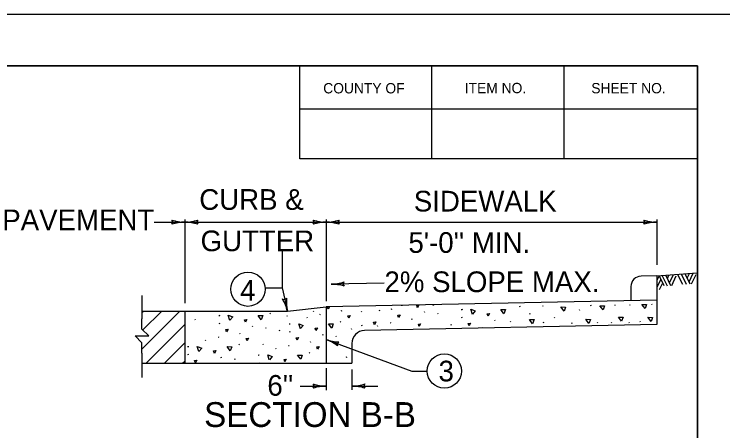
# Model space of a CAD drawing. Extents: x 1000 to 1107, y 1000 to 1121.
# Drawn here: x 1028.89 to 1035.75, y 1017.97 to 1022 of the extents above; entities that cross this region are included whole.
import ezdxf

# ---------------------------------------------------------------- set-up
doc = ezdxf.new("R2010")
doc.units = 0
for name, color, linetype in [('Level 1', 7, 'Continuous'), ('Level 10', 7, 'Continuous'), ('Level 11', 7, 'Continuous'), ('Level 2', 7, 'Continuous'), ('Level 51', 7, 'Continuous'), ('Level 53', 7, 'Continuous'), ('SB_PL_CUTLINE_PR', 7, 'Continuous'), ('SB_PL_SBL4_PR', 7, 'Continuous')]:
    doc.layers.add(name, color=color, linetype=linetype)

msp = doc.modelspace()

# ---------------------------------------------------------------- linework, layer by layer
at = {"layer": 'Level 1'}
for p, q in [((1030.2418, 1019.9886), (1030.5374, 1019.9886)), ((1030.5374, 1020.0139), (1030.5374, 1019.2045)), ((1030.5374, 1019.9886), (1031.9053, 1019.9886)), ((1031.9053, 1020.0139), (1031.9053, 1019.2259)), ((1031.9053, 1019.9886), (1032.9401, 1019.9886)), ((1032.9401, 1019.9886), (1035.1053, 1019.9886)), ((1035.1053, 1020.0139), (1035.1053, 1019.5748)), ((1035.1053, 1019.4699), (1034.9533, 1019.4669)), ((1035.1053, 1019.4699), (1035.1053, 1019.2342)), ((1035.1125, 1019.4339), (1035.1283, 1019.4678)), ((1035.1144, 1019.3678), (1035.1454, 1019.4343)), ((1035.2082, 1019.4428), (1035.2241, 1019.4769)), ((1035.2295, 1019.4014), (1035.267, 1019.4819)), ((1035.2522, 1019.3763), (1035.2952, 1019.4684)), ((1035.4002, 1019.4469), (1035.4216, 1019.4928)), ((1035.4184, 1019.411), (1035.4576, 1019.4949)), ((1035.4434, 1019.3915), (1035.4864, 1019.4837)), ((1032.4673, 1019.3988), (1031.9531, 1019.3885)), ((1034.8553, 1019.3669), (1034.8553, 1019.2292)), ((1035.1338, 1019.339), (1035.1606, 1019.3966)), ((1031.3137, 1019.3546), (1031.4788, 1019.3546)), ((1031.4788, 1019.3546), (1031.5303, 1019.1286)), ((1030.1229, 1019.2811), (1030.1229, 1019.0553)), ((1035.1053, 1019.2342), (1031.9053, 1019.1702)), ((1035.1053, 1019.2342), (1035.1053, 1018.9984)), ((1031.5303, 1019.1286), (1031.9053, 1019.1702)), ((1031.9053, 1019.1702), (1031.9053, 1018.624)), ((1033.3898, 1019.1991), (1033.3895, 1019.1999)), ((1033.784, 1019.1673), (1033.7809, 1019.1754)), ((1034.0057, 1019.1721), (1034.0026, 1019.1803)), ((1034.4708, 1019.177), (1034.4678, 1019.1852)), ((1034.7047, 1019.1819), (1034.7016, 1019.19)), ((1034.8483, 1019.1819), (1034.8453, 1019.19)), ((1035.0602, 1019.1892), (1035.0572, 1019.1973)), ((1030.1229, 1019.1286), (1031.5303, 1019.1286)), ((1030.1229, 1019.1146), (1030.1369, 1019.1286)), ((1030.1229, 1018.7611), (1030.4905, 1019.1286)), ((1030.1317, 1018.9466), (1030.3138, 1019.1286)), ((1030.5374, 1019.1286), (1030.5374, 1018.624)), ((1030.8656, 1019.0871), (1030.8718, 1019.0859)), ((1030.8695, 1019.0882), (1030.8758, 1019.087)), ((1031.3598, 1019.1088), (1031.366, 1019.1038)), ((1031.785, 1019.1204), (1031.7818, 1019.1285)), ((1031.8427, 1019.0985), (1031.8489, 1019.0972)), ((1032.0568, 1019.1255), (1032.0536, 1019.1336)), ((1032.2497, 1019.1176), (1032.2465, 1019.1258)), ((1032.4251, 1019.1298), (1032.4219, 1019.138)), ((1032.5408, 1019.1425), (1032.5377, 1019.1506)), ((1032.8604, 1019.1142), (1032.8573, 1019.1224)), ((1032.9904, 1019.0986), (1032.9873, 1019.1067)), ((1033.2138, 1019.1452), (1033.2201, 1019.1439)), ((1033.2178, 1019.1463), (1033.2241, 1019.145)), ((1033.8815, 1019.0966), (1033.8784, 1019.1048)), ((1034.3612, 1019.1332), (1034.3582, 1019.1413)), ((1030.6422, 1019.0406), (1030.639, 1019.0487)), ((1031.5317, 1019.0765), (1031.5285, 1019.0847)), ((1031.7239, 1019.0601), (1031.7208, 1019.0683)), ((1032.0423, 1019.0279), (1032.0485, 1019.0229)), ((1032.5251, 1019.0176), (1032.5314, 1019.0163)), ((1032.7393, 1019.0446), (1032.7361, 1019.0527)), ((1033.2233, 1019.0616), (1033.2202, 1019.0697)), ((1033.5429, 1019.0333), (1033.5398, 1019.0415)), ((1033.6939, 1019.0211), (1033.6908, 1019.0293)), ((1034.013, 1019.0138), (1034.0099, 1019.022)), ((1034.1201, 1019.0601), (1034.117, 1019.0683)), ((1034.5366, 1019.0114), (1034.5335, 1019.0196)), ((1034.6706, 1019.0114), (1034.6675, 1019.0196)), ((1034.841, 1019.0114), (1034.838, 1019.0196)), ((1034.9482, 1019.0211), (1034.9451, 1019.0293)), ((1030.1626, 1018.624), (1030.5374, 1018.9988)), ((1030.8751, 1019.0036), (1030.8719, 1019.0117)), ((1031.1947, 1018.9753), (1031.1915, 1018.9835)), ((1031.3247, 1018.9596), (1031.3215, 1018.9678)), ((1031.5481, 1019.0062), (1031.5543, 1019.005)), ((1031.552, 1019.0073), (1031.5583, 1019.0061)), ((1032.1547, 1018.9496), (1032.1516, 1018.9577)), ((1032.255, 1018.984), (1032.2519, 1018.9922)), ((1035.1053, 1018.9984), (1032.2751, 1018.9419)), ((1032.4064, 1018.9792), (1032.4033, 1018.9874)), ((1033.1196, 1018.9913), (1033.1165, 1018.9995)), ((1033.4213, 1018.9648), (1033.4186, 1018.9718)), ((1034.2882, 1019.0065), (1034.2851, 1019.0147)), ((1030.065, 1018.8799), (1030.0738, 1018.8886)), ((1031.0735, 1018.9056), (1031.0703, 1018.9138)), ((1031.4586, 1018.9353), (1031.4555, 1018.9434)), ((1031.5576, 1018.9226), (1031.5544, 1018.9308)), ((1031.8772, 1018.8944), (1031.874, 1018.9026)), ((1032.0072, 1018.8787), (1032.004, 1018.8869)), ((1030.3394, 1018.624), (1030.5374, 1018.822)), ((1030.7407, 1018.8403), (1030.7375, 1018.8485)), ((1030.8593, 1018.8786), (1030.8657, 1018.8774)), ((1031.756, 1018.8247), (1031.7528, 1018.8329)), ((1031.9053, 1018.855), (1032.7343, 1018.5491)), ((1032.1553, 1018.817), (1032.1553, 1018.624)), ((1030.5648, 1018.7864), (1030.5711, 1018.7851)), ((1030.5688, 1018.7875), (1030.575, 1018.7862)), ((1031.0589, 1018.8081), (1031.0653, 1018.8031)), ((1031.2979, 1018.8013), (1031.2947, 1018.8095)), ((1031.4232, 1018.7594), (1031.42, 1018.7676)), ((1031.5418, 1018.7977), (1031.5482, 1018.7965)), ((1030.1229, 1018.722), (1030.1229, 1018.4855)), ((1030.5743, 1018.7028), (1030.5712, 1018.711)), ((1030.8939, 1018.6746), (1030.8908, 1018.6827)), ((1031.2473, 1018.7055), (1031.2536, 1018.7042)), ((1031.2513, 1018.7066), (1031.2575, 1018.7053)), ((1031.7414, 1018.7271), (1031.7478, 1018.7221)), ((1032.1057, 1018.6785), (1032.1025, 1018.6866)), ((1030.1229, 1018.624), (1032.1063, 1018.624)), ((1030.5162, 1018.624), (1030.5374, 1018.6452)), ((1031.0238, 1018.6588), (1031.0208, 1018.667)), ((1031.2559, 1018.624), (1031.2536, 1018.6301)), ((1031.9053, 1018.624), (1032.1553, 1018.624)), ((1031.9298, 1018.6246), (1031.9327, 1018.624)), ((1031.9337, 1018.6256), (1031.94, 1018.6244)), ((1031.9053, 1018.576), (1031.9053, 1018.3636)), ((1032.1553, 1018.5627), (1032.1553, 1018.3681)), ((1032.7343, 1018.5491), (1032.8843, 1018.5491)), ((1031.6553, 1018.4035), (1031.9053, 1018.4035)), ((1032.1553, 1018.4035), (1032.4053, 1018.4035))]:
    msp.add_line(p, q, dxfattribs=at)
for points in [[(1031.9249, 1019.1481), (1031.9171, 1019.1705)], [(1031.9368, 1019.1709), (1031.9249, 1019.1481)], [(1032.6394, 1019.1783), (1032.6374, 1019.1849)], [(1032.6452, 1019.185), (1032.6401, 1019.179)], [(1032.7899, 1019.1599), (1032.7818, 1019.1831), (1032.8038, 1019.1863), (1032.7899, 1019.1599)], [(1032.9433, 1019.1841), (1032.9383, 1019.1909)], [(1032.946, 1019.1911), (1032.9438, 1019.185)], [(1034.2079, 1019.1282), (1034.177, 1019.1691), (1034.2227, 1019.1683), (1034.2083, 1019.129)], [(1034.5854, 1019.1404), (1034.5545, 1019.1813), (1034.6002, 1019.1805), (1034.5858, 1019.1412)], [(1034.9922, 1019.1525), (1034.9612, 1019.1935), (1035.0069, 1019.1927), (1034.9925, 1019.1534)], [(1030.5951, 1019.1261), (1030.5932, 1019.1286)], [(1030.596, 1019.1286), (1030.5954, 1019.127)], [(1030.9737, 1019.0394), (1030.9586, 1019.0883), (1031.0013, 1019.0721), (1030.9743, 1019.04)], [(1031.2776, 1019.0452), (1031.2467, 1019.0861), (1031.2923, 1019.0853), (1031.2779, 1019.0461)], [(1032.1239, 1019.0608), (1032.1158, 1019.0841), (1032.1378, 1019.0872), (1032.1239, 1019.0608)], [(1032.6074, 1019.0671), (1032.5993, 1019.0904), (1032.6212, 1019.0936), (1032.6074, 1019.0671)], [(1033.3219, 1019.0974), (1033.3068, 1019.1464), (1033.3495, 1019.1301), (1033.3225, 1019.0981)], [(1033.4724, 1019.079), (1033.4643, 1019.1022), (1033.4863, 1019.1054), (1033.4724, 1019.079)], [(1033.6258, 1019.1032), (1033.5949, 1019.1441), (1033.6406, 1019.1434), (1033.6262, 1019.1041)], [(1030.1229, 1018.722), (1030.1229, 1018.822), (1030.0563, 1018.8886), (1030.1896, 1018.8886), (1030.1229, 1018.9553), (1030.1229, 1019.0553)], [(1031.1242, 1019.021), (1031.116, 1019.0442), (1031.138, 1019.0474), (1031.1242, 1019.021)], [(1032.3723, 1018.9975), (1032.3642, 1019.0207), (1032.3862, 1019.0239), (1032.3723, 1018.9975)], [(1033.9035, 1019.0064), (1033.8726, 1019.0473), (1033.9182, 1019.0466), (1033.9038, 1019.0072)], [(1034.449, 1019.0088), (1034.4181, 1019.0498), (1034.4638, 1019.049), (1034.4494, 1019.0097)], [(1034.7657, 1019.0308), (1034.7347, 1019.0717), (1034.7804, 1019.0709), (1034.766, 1019.0316)], [(1035.0506, 1019.0283), (1035.0197, 1019.0692), (1035.0654, 1019.0685), (1035.0509, 1019.0292)], [(1030.9416, 1018.9282), (1030.9334, 1018.9515), (1030.9554, 1018.9546), (1030.9416, 1018.9282)], [(1031.6562, 1018.9585), (1031.6411, 1019.0074), (1031.6838, 1018.9911), (1031.6568, 1018.9591)], [(1031.8067, 1018.9401), (1031.7985, 1018.9633), (1031.8204, 1018.9664), (1031.8067, 1018.9401)], [(1031.9601, 1018.9643), (1031.9292, 1019.0051), (1031.9748, 1019.0044), (1031.9604, 1018.9651)], [(1032.8064, 1018.9799), (1032.7983, 1019.0031), (1032.8203, 1019.0062), (1032.8064, 1018.9799)], [(1033.2899, 1018.9862), (1033.2818, 1019.0095), (1033.3037, 1019.0126), (1033.2899, 1018.9862)], [(1031.1407, 1018.841), (1031.1325, 1018.8641), (1031.1545, 1018.8673), (1031.1407, 1018.841)], [(1031.6241, 1018.8473), (1031.6159, 1018.8706), (1031.6379, 1018.8736), (1031.6241, 1018.8473)], [(1030.6728, 1018.7386), (1030.6578, 1018.7876), (1030.7005, 1018.7712), (1030.6735, 1018.7392)], [(1030.8233, 1018.7202), (1030.8152, 1018.7434), (1030.8372, 1018.7466), (1030.8233, 1018.7202)], [(1030.9768, 1018.7444), (1030.9458, 1018.7853), (1030.9916, 1018.7846), (1030.9772, 1018.7452)], [(1031.8232, 1018.7601), (1031.815, 1018.7832), (1031.837, 1018.7864), (1031.8232, 1018.7601)], [(1031.3553, 1018.6576), (1031.3403, 1018.7066), (1031.383, 1018.6903), (1031.356, 1018.6583)], [(1031.6593, 1018.6635), (1031.6283, 1018.7044), (1031.6741, 1018.7036), (1031.6597, 1018.6643)], [(1030.6408, 1018.6274), (1030.6327, 1018.6506), (1030.6547, 1018.6538), (1030.6408, 1018.6274)], [(1031.5058, 1018.6393), (1031.4977, 1018.6625), (1031.5197, 1018.6656), (1031.5058, 1018.6393)], [(1032.0233, 1018.624), (1032.0228, 1018.6257), (1032.0273, 1018.624)]]:
    msp.add_lwpolyline(points, dxfattribs=at)
for centre in [(1031.1483, 1019.341), (1033.0502, 1018.5491)]:
    msp.add_circle(centre, 0.166, dxfattribs=at)
for centre, radius, start, end in [((1030.3888, 1019.9887), 0.0313, 318.7746, 40.89129), ((1030.5374, 1019.5977), 0.3909, 90, 108.66878), ((1030.5374, 1020.3796), 0.3909, 251.34716, 269.99389), ((1030.5374, 1020.3796), 0.3909, 269.98778, 270), ((1030.5374, 1020.3796), 0.3909, 270, 288.66878), ((1030.5374, 1019.5977), 0.3909, 89.98778, 90), ((1030.5374, 1019.5977), 0.3909, 71.34716, 89.99389), ((1030.6861, 1019.9886), 0.0313, 138.7746, 220.89129), ((1031.7566, 1019.9887), 0.0313, 318.7746, 40.89129), ((1031.9053, 1019.5977), 0.3909, 90, 108.66878), ((1031.9053, 1020.3796), 0.3909, 251.34716, 269.99389), ((1031.9053, 1020.3796), 0.3909, 269.98778, 270), ((1031.9053, 1020.3796), 0.3909, 270, 288.66878), ((1031.9053, 1019.5977), 0.3909, 89.98778, 90), ((1031.9053, 1019.5977), 0.3909, 71.34716, 89.99389), ((1032.0539, 1019.9886), 0.0313, 138.7746, 220.89129), ((1034.9566, 1019.9887), 0.0313, 318.7746, 40.89129), ((1035.1053, 1019.5977), 0.3909, 90, 108.66878), ((1035.1053, 1020.3796), 0.3909, 251.34716, 269.99389), ((1035.1053, 1019.5977), 0.3909, 89.98778, 90), ((1031.9453, 1019.7793), 0.3909, 271.13911, 271.15133), ((1031.9453, 1019.7793), 0.3909, 271.15133, 289.82012), ((1031.961, 1018.9976), 0.3909, 72.49849, 91.14522), ((1032.1018, 1019.3914), 0.0313, 139.92593, 222.04263), ((1031.4973, 1019.2736), 0.0313, 241.59622, 323.71291), ((1031.1491, 1019.0419), 0.3909, 12.82162, 31.49041), ((1031.9114, 1019.2154), 0.3909, 174.16878, 192.81551), ((1031.1491, 1019.0419), 0.3909, 12.8094, 12.82162), ((1032.2803, 1018.817), 0.125, 92.38067, 180), ((1032.0406, 1019.2217), 0.3909, 249.73783, 249.75006), ((1032.0406, 1019.2217), 0.3909, 249.75006, 268.41884), ((1031.7699, 1018.4882), 0.3909, 51.09721, 69.74394), ((1032.0447, 1018.8035), 0.0313, 118.52465, 200.64135), ((1031.7566, 1018.4035), 0.0313, 318.7746, 40.89129), ((1031.9053, 1018.0125), 0.3909, 90, 108.66878), ((1031.9053, 1018.7944), 0.3909, 251.34716, 269.99389), ((1031.9053, 1018.0125), 0.3909, 89.98778, 90), ((1032.1553, 1018.7944), 0.3909, 269.98778, 270), ((1032.1553, 1018.7944), 0.3909, 270, 288.66878), ((1032.1553, 1018.0125), 0.3909, 71.34716, 89.99389), ((1032.3039, 1018.4034), 0.0313, 138.7746, 220.89129)]:
    msp.add_arc(centre, radius, start, end, dxfattribs=at)
at = {"layer": 'Level 10'}
for p, q in [((1000, 1022), (1036, 1022)), ((1007, 1021.5), (1035.5, 1021.5)), ((1035.5, 1021.5), (1035.5, 1000.5))]:
    msp.add_line(p, q, dxfattribs=at)
at = {"layer": 'Level 11'}
msp.add_lwpolyline([(1007, 1000.5), (1035.5, 1000.5), (1035.5, 1021.5), (1007, 1021.5)], close=True, dxfattribs=at)
at = {"layer": 'Level 2'}
for p, q in [((1031.4788, 1019.7252), (1031.4788, 1019.3546)), ((1035.1053, 1019.4699), (1035.4931, 1019.4976)), ((1035.1278, 1019.4708), (1035.1741, 1019.3758)), ((1035.1595, 1019.4696), (1035.2057, 1019.3746)), ((1035.1936, 1019.472), (1035.2398, 1019.377)), ((1035.3074, 1019.483), (1035.3537, 1019.388)), ((1035.344, 1019.4836), (1035.3902, 1019.3886)), ((1035.3799, 1019.4866), (1035.4262, 1019.3916))]:
    msp.add_line(p, q, dxfattribs=at)
msp.add_arc((1034.9553, 1019.3669), 0.1, 91.14499, 180, dxfattribs=at)
at = {"layer": 'Level 51'}
for p, q in [((1031.65, 1021.5), (1031.5353, 1021.5)), ((1031.65, 1020.6), (1031.65, 1021.5)), ((1032.93, 1020.6), (1032.93, 1021.5)), ((1034.21, 1020.6), (1034.21, 1021.5)), ((1035.5, 1020.6), (1035.5, 1021.5)), ((1035.5, 1021.0807), (1031.65, 1021.0807)), ((1035.5, 1020.6), (1031.65, 1020.6))]:
    msp.add_line(p, q, dxfattribs=at)
at = {"layer": 'Level 53'}
for p, q in [((1031.65, 1020.6), (1031.65, 1021.5)), ((1035.5, 1020.6), (1035.5, 1021.5))]:
    msp.add_line(p, q, dxfattribs=at)
at = {"layer": 'SB_PL_CUTLINE_PR'}
msp.add_lwpolyline([(1000, 1022), (1036, 1022), (1036, 1000), (1000, 1000)], close=True, dxfattribs=at)
at = {"layer": 'SB_PL_SBL4_PR'}
msp.add_lwpolyline([(1007, 1000.5), (1035.5, 1000.5), (1035.5, 1021.5), (1007, 1021.5)], close=True, dxfattribs=at)

# ---------------------------------------------------------------- texts
at = {"layer": 'Level 1'}
for s, height, p in [('CURB &', 0.2, (1030.6773, 1020.1082)), ('SIDEWALK', 0.2, (1032.754, 1020.092)), ('PAVEMENT', 0.2, (1028.7705, 1019.911)), ('GUTTER', 0.2, (1030.6899, 1019.7082)), ("5'-0'' MIN.", 0.2, (1032.702, 1019.692)), ('2% SLOPE MAX.', 0.2, (1032.4701, 1019.3125)), ('4', 0.2, (1031.0731, 1019.2306)), ('3', 0.2, (1032.9935, 1018.4491)), ("6''", 0.2, (1031.3365, 1018.3108)), ('SECTION B-B', 0.24, (1030.724, 1018.0084))]:
    msp.add_text(s, height=height, dxfattribs=at).set_placement(p)
at = {"layer": 'Level 51'}
for s, p in [('COUNTY OF', (1031.8773, 1021.234)), ('ITEM NO.', (1033.2473, 1021.236)), ('SHEET NO.', (1034.472, 1021.2347))]:
    msp.add_text(s, height=0.1, dxfattribs=at).set_placement(p)

doc.saveas('drawing.dxf')
